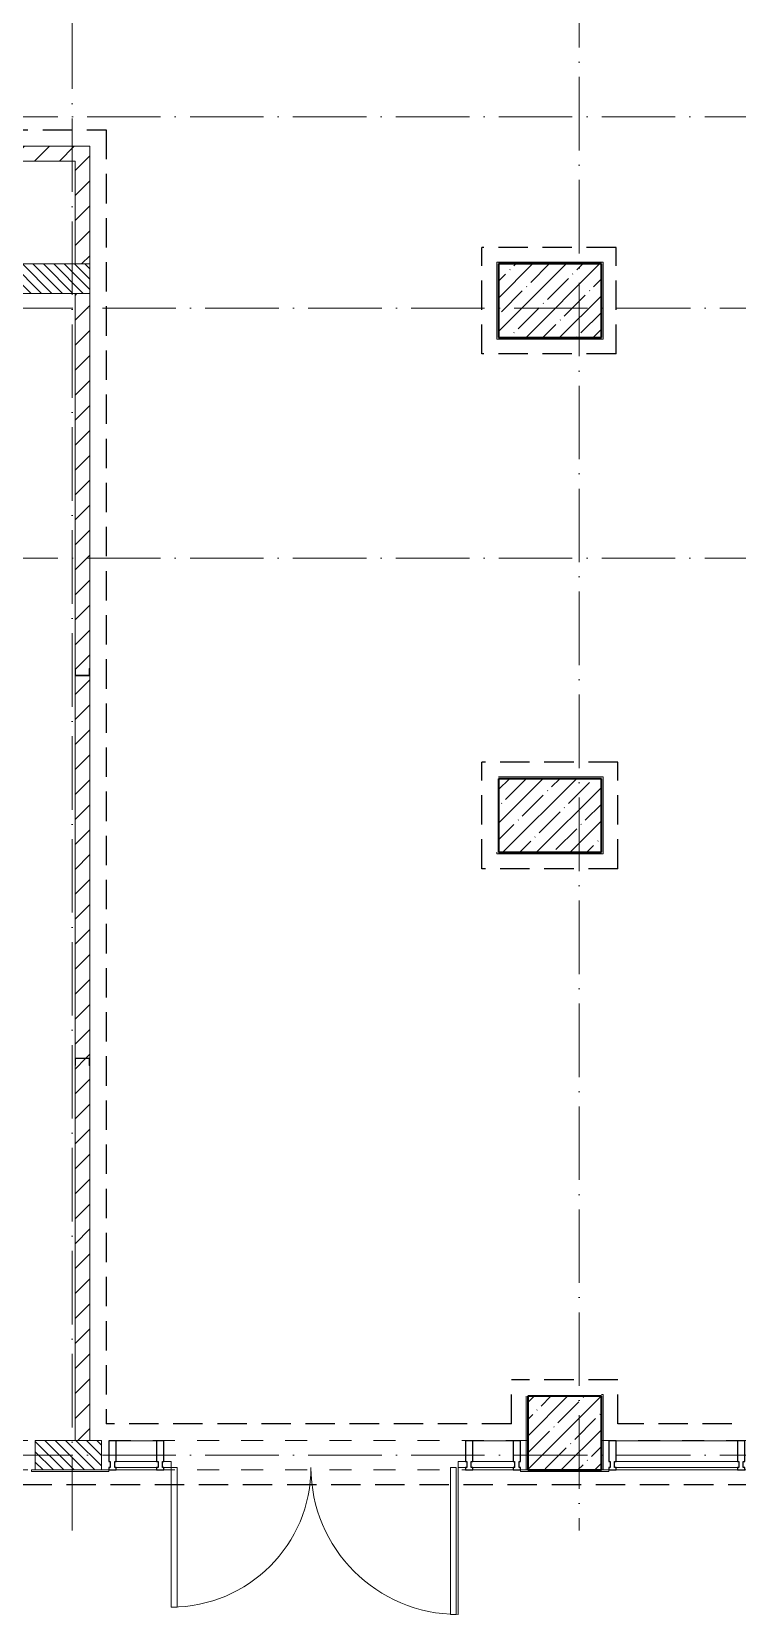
# Model space of a CAD drawing. Header units: millimetres. Extents: x -213536 to 1564669, y -45299 to 942238.
# Drawn here: x 516891 to 521691, y 500919 to 511682 of the extents above; entities that cross this region are included whole.
import ezdxf

# ---------------------------------------------------------------- set-up
doc = ezdxf.new("R2010")
doc.units = ezdxf.units.MM
for name, pattern in [('50_200_ШТРИХ_1Т_ш5_п1_п1_', [700, 500, -100, 0, -100]), ('Штрих короткий', [300, 150, -150]), ('Штриховая _2 мм - 1 мм_', [300, 200, -100])]:
    doc.linetypes.add(name, pattern=pattern)
for name, color, linetype, lineweight in [('0-1', 7, 'Continuous', 5), ('0-2', 7, 'Continuous', 9), ('3) ЖБ 4м', 3, 'Continuous', 30), ('Двери', 7, 'Continuous', 9), ('Импосты витража', 7, 'Continuous', 9), ('Импосты витража-1', 7, 'Continuous', 25), ('Несущие колонны', 7, 'Continuous', 9), ('Несущие колонны-1', 7, 'Continuous', 35), ('Обобщенные модели', 7, 'Continuous', 9), ('Оси-2', 7, '50_200_ШТРИХ_1Т_ш5_п1_п1_', 9), ('Остекление-1', 7, 'Continuous', 9), ('Перемычка-1', 7, 'Штрих короткий', 9), ('Стены-1', 7, 'Continuous', 13), ('Штриховка разреза-1', 7, 'Continuous', 9), ('Элементы узлов-2', 7, 'Continuous', 9)]:
    doc.layers.add(name, color=color, linetype=linetype, lineweight=lineweight)
doc.layers.add('СТ-1_1', color=7, linetype='Штриховая _2 мм - 1 мм_', lineweight=90, true_color=0x888888)
doc.layers.get('0-2').off()
pattern_1 = [(135, (0, 0), (-35.35534, -35.35534), [])]
pattern_2 = [(45, (0, 0), (-84.85281, 84.85281), [])]

# ---------------------------------------------------------------- blocks, each defined once
blk = doc.blocks.new('Ос 3 эт верх часть')
at = {"layer": 'Оси-2'}
for p, q in [((517166, 501490.4), (517166, 535177.6)), ((520616, 535177.6), (520616, 501490.4)), ((502566, 511102.4), (535374.3, 511102.4)), ((535374.3, 509802.4), (426847.2, 509802.4)), ((502566, 508102.4), (535374.3, 508102.4)), ((535374.3, 502002.4), (426847.2, 502002.4))]:
    blk.add_line(p, q, dxfattribs=at)
blk = doc.blocks.new('BSC_Колонна _Прямоугольная - 500х500-V97-АИ2_03_План отделки стен 3-го этажа _Часть 1_')
at = {"layer": 'Несущие колонны'}
h = blk.add_hatch(dxfattribs=at)
h.set_pattern_fill('FP_95', color=256, style=0, pattern_type=2)
h.set_pattern_definition([(315, (-57250, 91350), (114.04925, 114.04925), []), (315, (-57250, 91235.95), (114.04925, 114.04925), [201.613, -40.323, 3.353, -36.97])])
h.paths.add_polyline_path([(-250, -250), (250, -250), (250, 250), (-250, 250)], flags=0)
at = {"layer": 'Несущие колонны-1'}
for p, q in [((250, 250), (-250, 250)), ((-250, 250), (-250, -250)), ((250, -250), (250, 250)), ((-250, -250), (250, -250))]:
    blk.add_line(p, q, dxfattribs=at)
blk = doc.blocks.new('BSC_Колонна _Прямоугольная - 500х700-V124-АИ2_03_План отделки стен 3-го этажа _Часть 1_')
at = {"layer": 'Несущие колонны'}
h = blk.add_hatch(dxfattribs=at)
h.set_pattern_fill('FP_122', color=256, style=0, pattern_type=2)
h.set_pattern_definition([(315, (-64950, 91250), (114.04925, 114.04925), []), (315, (-64950, 91135.95), (114.04925, 114.04925), [201.613, -40.323, 3.353, -36.97])])
h.paths.add_polyline_path([(-250, -350), (250, -350), (250, 350), (-250, 350)], flags=0)
at = {"layer": 'Несущие колонны-1'}
for p, q in [((250, 350), (-250, 350)), ((-250, 350), (-250, -350)), ((250, -350), (250, 350)), ((-250, -350), (250, -350))]:
    blk.add_line(p, q, dxfattribs=at)
blk = doc.blocks.new('BSC_Колонна _Прямоугольная - 500х700-V127-АИ2_03_План отделки стен 3-го этажа _Часть 1_')
at = {"layer": 'Несущие колонны'}
h = blk.add_hatch(dxfattribs=at)
h.set_pattern_fill('FP_125', color=256, style=0, pattern_type=2)
h.set_pattern_definition([(315, (-61450, 91250), (114.04925, 114.04925), []), (315, (-61450, 91135.95), (114.04925, 114.04925), [201.613, -40.323, 3.353, -36.97])])
h.paths.add_polyline_path([(-250, -350), (250, -350), (250, 350), (-250, 350)], flags=0)
at = {"layer": 'Несущие колонны-1'}
for p, q in [((250, 350), (-250, 350)), ((-250, 350), (-250, -350)), ((250, -350), (250, 350)), ((-250, -350), (250, -350))]:
    blk.add_line(p, q, dxfattribs=at)
blk = doc.blocks.new('Проем_Дверь_Прямоугольный - 1700х2400h_дверные проемы-29805302-АИ2_03_План отделки стен 3-го этажа _Часть 1_')
at = {"layer": 'Перемычка-1'}
for p, q in [((850, 100), (-850, 100)), ((850, -100), (-850, -100))]:
    blk.add_line(p, q, dxfattribs=at)
blk = doc.blocks.new('Прямоугольный импост - Импост структурный с накладкой - 180мм-26944798-АИ2_03_План отделки стен 3-го этажа _Часть 1_')
at = {"layer": 'Импосты витража-1'}
for p, q in [((-25, 0), (-25, 17)), ((-25, 17), (25, 17)), ((-15, 0), (-25, 0)), ((-15, -40), (-15, 0)), ((25, 0), (15, 0)), ((15, 0), (15, -40)), ((25, 17), (25, 0)), ((-25, -180), (-25, -40)), ((-25, -40), (-15, -40)), ((15, -40), (25, -40)), ((25, -40), (25, -180)), ((25, -180), (-25, -180))]:
    blk.add_line(p, q, dxfattribs=at)
blk = doc.blocks.new('PNS_Панель прямоугольная2 - Нр_Стекло - 40мм-26940512-АИ2_03_План отделки стен 3-го этажа _Часть 1_')
at = {"layer": 'Остекление-1'}
for p, q in [((-412.5, 40), (412.5, 40)), ((-422.5, 0), (422.5, 0)), ((412.5, 0), (-412.5, 0))]:
    blk.add_line(p, q, dxfattribs=at)
blk = doc.blocks.new('Прямоугольный импост - Импост структурный с накладкой - 180мм-23818297-АИ2_03_План отделки стен 3-го этажа _Часть 1_')
at = {"layer": 'Импосты витража'}
for p, q in [((95500, 57197), (94675, 57197)), ((95500, 57000), (94675, 57000))]:
    blk.add_line(p, q, dxfattribs=at)
blk = doc.blocks.new('Прямоугольный импост - Импост структурный с накладкой - 180мм-26943387-АИ2_03_План отделки стен 3-го этажа _Часть 1_')
at = {"layer": 'Импосты витража-1'}
for p, q in [((-25, 0), (-25, 17)), ((-25, 17), (25, 17)), ((-15, 0), (-25, 0)), ((-15, -40), (-15, 0)), ((25, 0), (15, 0)), ((15, 0), (15, -40)), ((25, 17), (25, 0)), ((-25, -180), (-25, -40)), ((-25, -40), (-15, -40)), ((15, -40), (25, -40)), ((25, -40), (25, -180)), ((25, -180), (-25, -180))]:
    blk.add_line(p, q, dxfattribs=at)
blk = doc.blocks.new('Дверь_Витражная_СКБ_2Ст2 - ДВН_ДАО_Выход-27108098-АИ2_03_План отделки стен 3-го этажа _Часть 1_')
at = {"layer": 'Двери'}
for p, q in [((-975, -950), (-975, 0)), ((975, -1000), (975, 0))]:
    blk.add_line(p, q, dxfattribs=at)
for centre, radius, start, end in [((-975, 0), 950, 270, 0), ((975, 0), 1000, 180, 270)]:
    blk.add_arc(centre, radius, start, end, dxfattribs=at)
at = {"layer": 'Элементы узлов-2'}
for p, q in [((-1025, 40), (-975, 40)), ((-975, 40), (-1025, 40)), ((-975, 0), (-1025, 0)), ((-1025, 0), (-975, 0)), ((-975, 40), (-975, 0)), ((-975, 0), (-975, 40)), ((-935, 0), (-975, 0)), ((-975, 0), (-975, -950)), ((-935, -950), (-935, 0)), ((923, 0), (923, -1000)), ((963, 0), (923, 0)), ((963, -1000), (963, 0)), ((1025, 40), (975, 40)), ((975, 40), (975, 0)), ((1025, 40), (975, 40)), ((975, 40), (975, 0)), ((975, 0), (1025, 0)), ((975, 0), (1025, 0)), ((-975, -950), (-935, -950)), ((923, -1000), (963, -1000))]:
    blk.add_line(p, q, dxfattribs=at)
blk = doc.blocks.new('PNS_Панель прямоугольная2 - Нр_Стекло - 40мм-28950549-АИ2_03_План отделки стен 3-го этажа _Часть 1_')
at = {"layer": 'Остекление-1'}
for p, q in [((-137.5, 40), (137.5, 40)), ((-147.5, 0), (147.5, 0)), ((137.5, 0), (-137.5, 0))]:
    blk.add_line(p, q, dxfattribs=at)
blk = doc.blocks.new('Прямоугольный импост - Импост структурный с накладкой - 180мм-27001384-АИ2_03_План отделки стен 3-го этажа _Часть 1_')
at = {"layer": 'Импосты витража'}
for p, q in [((91000, 57197), (90725, 57197)), ((91000, 57000), (90725, 57000))]:
    blk.add_line(p, q, dxfattribs=at)
blk = doc.blocks.new('154_Фахверк_СКБ_Швеллер - Тип_100_3960-28318856-АИ2_03_План отделки стен 3-го этажа _Часть 1_')
at = {"layer": 'Обобщенные модели'}
for p, q in [((175, 50), (125, 50)), ((125, 50), (125, -50)), ((128, 47), (175, 47)), ((128, -47), (128, 47)), ((175, 47), (175, 50)), ((125, -50), (175, -50)), ((175, -47), (128, -47)), ((175, -50), (175, -47))]:
    blk.add_line(p, q, dxfattribs=at)
blk = doc.blocks.new('Проем_Дверь_Прямоугольный - 2900х2800h_витражные проемы-35267925-АИ2_03_План отделки стен 3-го этажа _Часть 1_')
at = {"layer": 'Перемычка-1'}
for p, q in [((1450, 100), (-1450, 100)), ((1450, -100), (-1450, -100))]:
    blk.add_line(p, q, dxfattribs=at)
blk = doc.blocks.new('Проем_Дверь_Прямоугольный - 4000х2800h_витражные проемы-35293678-АИ2_03_План отделки стен 3-го этажа _Часть 1_')
at = {"layer": 'Перемычка-1'}
for p, q in [((2000, 100), (-2000, 100)), ((2000, -100), (-2000, -100))]:
    blk.add_line(p, q, dxfattribs=at)
blk = doc.blocks.new('0125-Р-ОО-Ш2-АР-о_23_10_2024_rvt-1-АИ2_03_План отделки стен 3-го этажа _Часть 1_')
at = {"layer": 'Штриховка разреза-1'}
h = blk.add_hatch(dxfattribs=at)
h.set_pattern_fill('FP_121', color=256, style=0, pattern_type=2)
h.set_pattern_definition(pattern_2)
h.paths.add_polyline_path([(88020, 65900), (88020, 66000), (85875, 66000), (85875, 65997), (85828, 65997), (85828, 65903), (85875, 65902), (85875, 65900), (85925, 65900)], flags=0)
h.paths.add_polyline_path([(84575, 65900), (84575, 66000), (82850, 66000), (82850, 65900)], flags=0)
h.paths.add_polyline_path([(82800, 65900), (82800, 65903), (82847, 65903), (82847, 65997), (82800, 65997), (82800, 66000), (80750, 66000), (80750, 65900), (82260, 65900)], flags=0)
h.paths.add_polyline_path([(80700, 65900), (80700, 65903), (80747, 65903), (80747, 65997), (80700, 65997), (80700, 66000), (78700, 66000), (78700, 65900), (80376, 65900)], flags=0)
h = blk.add_hatch(dxfattribs=at)
h.set_pattern_fill('FP_121', color=256, style=0, pattern_type=2)
h.set_pattern_definition(pattern_2)
h.paths.add_polyline_path([(88120, 65200), (88120, 66000), (88020, 66000), (88020, 65200)], flags=0)
h = blk.add_hatch(dxfattribs=at)
h.set_pattern_fill('FP_1', color=256, style=0, pattern_type=2)
h.set_pattern_definition(pattern_1)
h.paths.add_polyline_path([(88120, 65000), (88120, 65200), (85850, 65200), (85850, 65000)], flags=0)
h = blk.add_hatch(dxfattribs=at)
h.set_pattern_fill('FP_121', color=256, style=0, pattern_type=2)
h.set_pattern_definition(pattern_2)
h.paths.add_polyline_path([(88020, 57200), (88120, 57200), (88120, 59750), (88117, 59750), (88117, 59797), (88023, 59797), (88023, 59750), (88020, 59750), (88020, 58319)], flags=0)
h.paths.add_polyline_path([(88120, 59800), (88120, 62400), (88020, 62400), (88020, 59800), (88117, 59800)], flags=0)
h.paths.add_polyline_path([(88117, 62403), (88117, 62450), (88120, 62450), (88120, 65000), (88020, 65000), (88020, 62450), (88023, 62450), (88023, 62403)], flags=0)
h = blk.add_hatch(dxfattribs=at)
h.set_pattern_fill('FP_1', color=256, style=0, pattern_type=2)
h.set_pattern_definition(pattern_1)
h.paths.add_polyline_path([(87750, 57000), (88200, 57000), (88200, 57200), (87750, 57200)], flags=0)
h.paths.add_polyline_path([(85750, 57000), (86044, 57000), (86044, 57069), (86050, 57069), (86050, 57131), (86044, 57131), (86044, 57200), (85750, 57200)], flags=0)
at = {"layer": 'Стены-1'}
for p, q in [((88020, 66000), (85875, 66000)), ((88120, 66000), (88020, 66000)), ((88120, 65200), (88120, 66000)), ((85875, 65900), (88020, 65900)), ((88020, 65900), (88020, 65200)), ((88120, 65200), (85850, 65200)), ((88020, 65200), (88120, 65200)), ((88120, 65000), (88120, 65200)), ((85850, 65000), (88120, 65000)), ((88120, 65000), (88020, 65000)), ((88020, 65000), (88020, 62450)), ((88120, 62450), (88120, 65000)), ((88020, 62400), (88020, 59800)), ((88120, 59800), (88120, 62400)), ((88020, 59750), (88020, 57200)), ((88120, 57200), (88120, 59750)), ((88200, 57200), (87750, 57200)), ((87750, 57200), (87750, 57000)), ((88020, 57200), (88120, 57200)), ((88200, 57000), (88200, 57200)), ((87750, 57000), (88200, 57000))]:
    blk.add_line(p, q, dxfattribs=at)
at = {"layer": '0-2'}
for name, p, rotation in [('BSC_Колонна _Прямоугольная - 500х700-V124-АИ2_03_План отделки стен 3-го этажа _Часть 1_', (91250, 64950), 89.9999999999999), ('154_Фахверк_СКБ_Швеллер - Тип_100_3960-28318856-АИ2_03_План отделки стен 3-го этажа _Часть 1_', (88070, 62275), 89.99999999999987), ('BSC_Колонна _Прямоугольная - 500х700-V127-АИ2_03_План отделки стен 3-го этажа _Часть 1_', (91250, 61450), 89.9999999999999), ('154_Фахверк_СКБ_Швеллер - Тип_100_3960-28318856-АИ2_03_План отделки стен 3-го этажа _Часть 1_', (88070, 59925), 269.9999999999998), ('BSC_Колонна _Прямоугольная - 500х500-V97-АИ2_03_План отделки стен 3-го этажа _Часть 1_', (91350, 57250), 89.9999999999999), ('Проем_Дверь_Прямоугольный - 1700х2400h_дверные проемы-29805302-АИ2_03_План отделки стен 3-го этажа _Часть 1_', (86900, 57100), 180)]:
    blk.add_blockref(name, p, dxfattribs=dict(at, rotation=rotation))
for name, p in [('Проем_Дверь_Прямоугольный - 2900х2800h_витражные проемы-35267925-АИ2_03_План отделки стен 3-го этажа _Часть 1_', (89650, 57100)), ('Прямоугольный импост - Импост структурный с накладкой - 180мм-27001384-АИ2_03_План отделки стен 3-го этажа _Часть 1_', (-2425, 0)), ('Прямоугольный импост - Импост структурный с накладкой - 180мм-27001384-АИ2_03_План отделки стен 3-го этажа _Часть 1_', (0, 0)), ('Проем_Дверь_Прямоугольный - 4000х2800h_витражные проемы-35293678-АИ2_03_План отделки стен 3-го этажа _Часть 1_', (93600, 57100)), ('Прямоугольный импост - Импост структурный с накладкой - 180мм-23818297-АИ2_03_План отделки стен 3-го этажа _Часть 1_', (-2975, 0)), ('PNS_Панель прямоугольная2 - Нр_Стекло - 40мм-28950549-АИ2_03_План отделки стен 3-го этажа _Часть 1_', (88438, 57017)), ('Дверь_Витражная_СКБ_2Ст2 - ДВН_ДАО_Выход-27108098-АИ2_03_План отделки стен 3-го этажа _Часть 1_', (89650, 57017)), ('PNS_Панель прямоугольная2 - Нр_Стекло - 40мм-28950549-АИ2_03_План отделки стен 3-го этажа _Часть 1_', (90863, 57017)), ('PNS_Панель прямоугольная2 - Нр_Стекло - 40мм-26940512-АИ2_03_План отделки стен 3-го этажа _Часть 1_', (92113, 57017))]:
    blk.add_blockref(name, p, dxfattribs=at)
at = {"layer": '0-2', "extrusion": (0, 0, -1), "rotation": 180}
for name, p in [('Прямоугольный импост - Импост структурный с накладкой - 180мм-26943387-АИ2_03_План отделки стен 3-го этажа _Часть 1_', (-88275, 57017)), ('Прямоугольный импост - Импост структурный с накладкой - 180мм-26944798-АИ2_03_План отделки стен 3-го этажа _Часть 1_', (-88600, 57017)), ('Прямоугольный импост - Импост структурный с накладкой - 180мм-26944798-АИ2_03_План отделки стен 3-го этажа _Часть 1_', (-90700, 57017)), ('Прямоугольный импост - Импост структурный с накладкой - 180мм-26943387-АИ2_03_План отделки стен 3-го этажа _Часть 1_', (-91025, 57017)), ('Прямоугольный импост - Импост структурный с накладкой - 180мм-26943387-АИ2_03_План отделки стен 3-го этажа _Часть 1_', (-91675, 57017)), ('Прямоугольный импост - Импост структурный с накладкой - 180мм-26944798-АИ2_03_План отделки стен 3-го этажа _Часть 1_', (-92550, 57017))]:
    blk.add_blockref(name, p, dxfattribs=at)
blk = doc.blocks.new('3этВверх')
at = {"layer": 'СТ-1_1', "lineweight": 25}
for p, q in [((507666, 511014), (517398, 511014)), ((517398, 511014), (517398, 502214)), ((519954, 509490), (519954, 510214)), ((520866, 510214), (519954, 510214)), ((520866, 509490), (520866, 510214)), ((520866, 509490), (519954, 509490)), ((519954, 505990), (519954, 506714)), ((520878, 506714), (519954, 506714)), ((520878, 505990), (520878, 506714)), ((520878, 505990), (519954, 505990)), ((520154, 502214), (520154, 502514)), ((520878, 502514), (520154, 502514)), ((520878, 502214), (520878, 502514)), ((520154, 502214), (517398, 502214)), ((524654, 502214), (520878, 502214)), ((515028, 501802), (524654, 501802))]:
    blk.add_line(p, q, dxfattribs=at)
at = {"layer": 'Стены-1'}
for p, q in [((520054, 510114), (520054, 509590)), ((520778, 510114), (520054, 510114)), ((520778, 509590), (520778, 510114)), ((520054, 509590), (520778, 509590)), ((520778, 506614), (520066, 506614)), ((520778, 506090), (520778, 506614)), ((520054, 506102), (520054, 506090)), ((520054, 506090), (520778, 506090)), ((520254, 502402), (520254, 501902)), ((520778, 502414), (520766, 502414)), ((520778, 501902), (520778, 502414)), ((517416, 501902), (516891, 501902)), ((516891, 501902), (516891, 501890)), ((516891, 501890), (517416, 501890)), ((517416, 501890), (517416, 501902)), ((520254, 501902), (520216, 501902)), ((520216, 501902), (520216, 501890)), ((520216, 501890), (520816, 501890)), ((520816, 501902), (520778, 501902)), ((520816, 501890), (520816, 501902))]:
    blk.add_line(p, q, dxfattribs=at)
at = {"layer": '0-1'}
blk.add_blockref('0125-Р-ОО-Ш2-АР-о_23_10_2024_rvt-1-АИ2_03_План отделки стен 3-го этажа _Часть 1_', (429166, 444902), dxfattribs=at)

msp = doc.modelspace()

# ---------------------------------------------------------------- block references
at = {"color": 5, "lineweight": 30}
msp.add_blockref('Ос 3 эт верх часть', (0, 0), dxfattribs=at)
at = {"layer": '3) ЖБ 4м'}
msp.add_blockref('3этВверх', (0, 0), dxfattribs=at)

doc.saveas('drawing.dxf')
